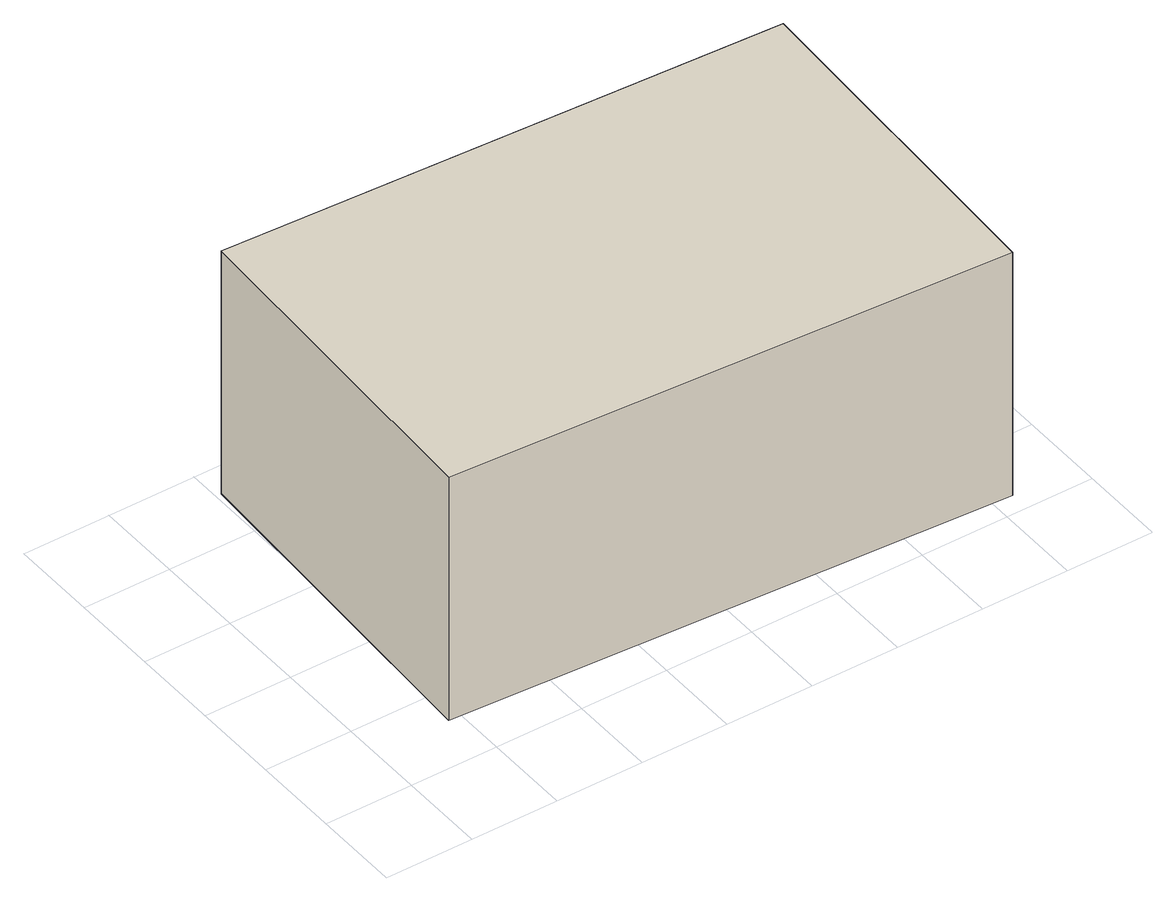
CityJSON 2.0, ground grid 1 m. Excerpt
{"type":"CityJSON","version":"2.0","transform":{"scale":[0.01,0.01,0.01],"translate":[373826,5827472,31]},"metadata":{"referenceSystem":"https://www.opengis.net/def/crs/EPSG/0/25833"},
"CityObjects":{
"building1":{"type":"Building","attributes":{"Gemeindeschluessel":"11000005","BezugspunktDach":"2200","function":"31001_1000","measuredHeight":3.48,"storeysAboveGround":1},"address":[{"country":"Germany","locality":"Berlin","thoroughfareNumber":"140 (3)","thoroughfareName":"Eiskellerweg"}],"geometry":[{"type":"Solid","lod":"1","boundaries":[[[[0,1,2,3]],[[4,5,6,7]],[[4,7,3,2]],[[5,4,2,1]],[[6,5,1,0]],[[7,6,0,3]]]]}]}
},
"vertices":[
[723,23,362],[744,432,362],[107,464,362],[86,59,362],[107,464,61],[744,432,61],[723,23,61],[86,59,61]
]}
